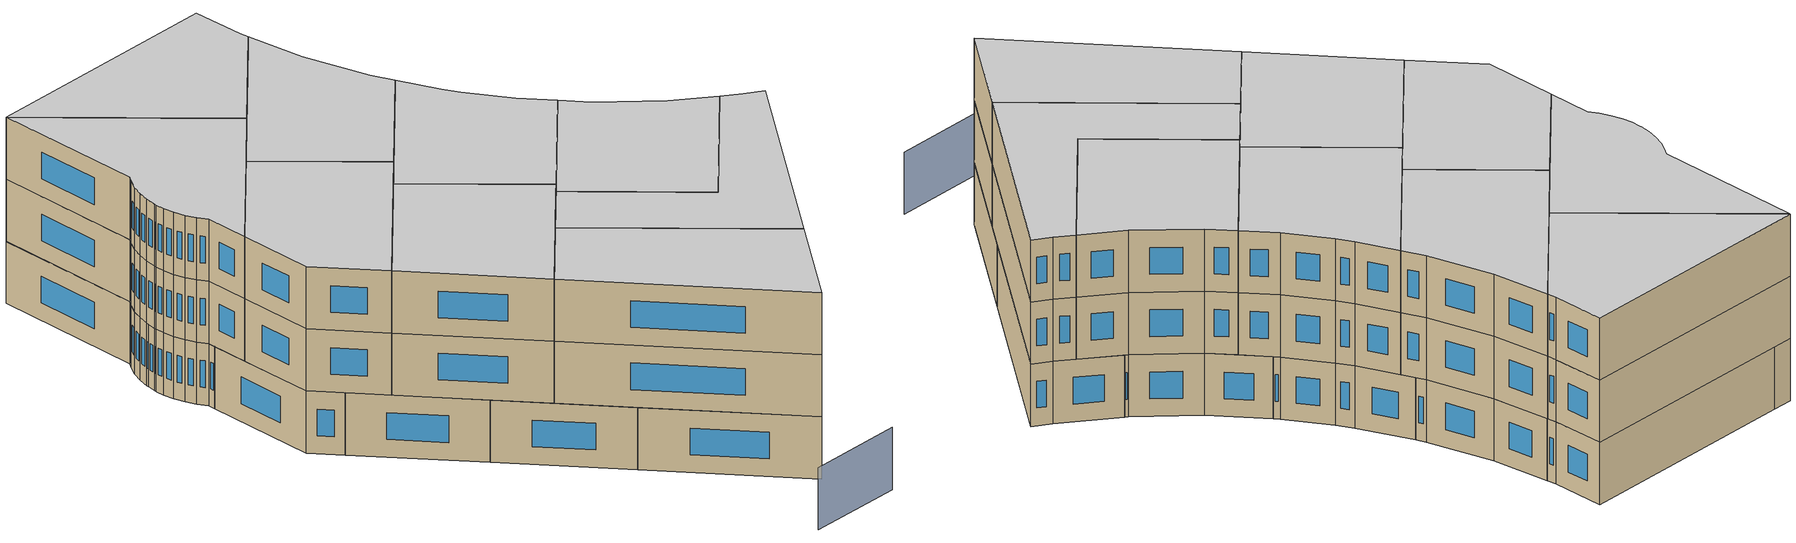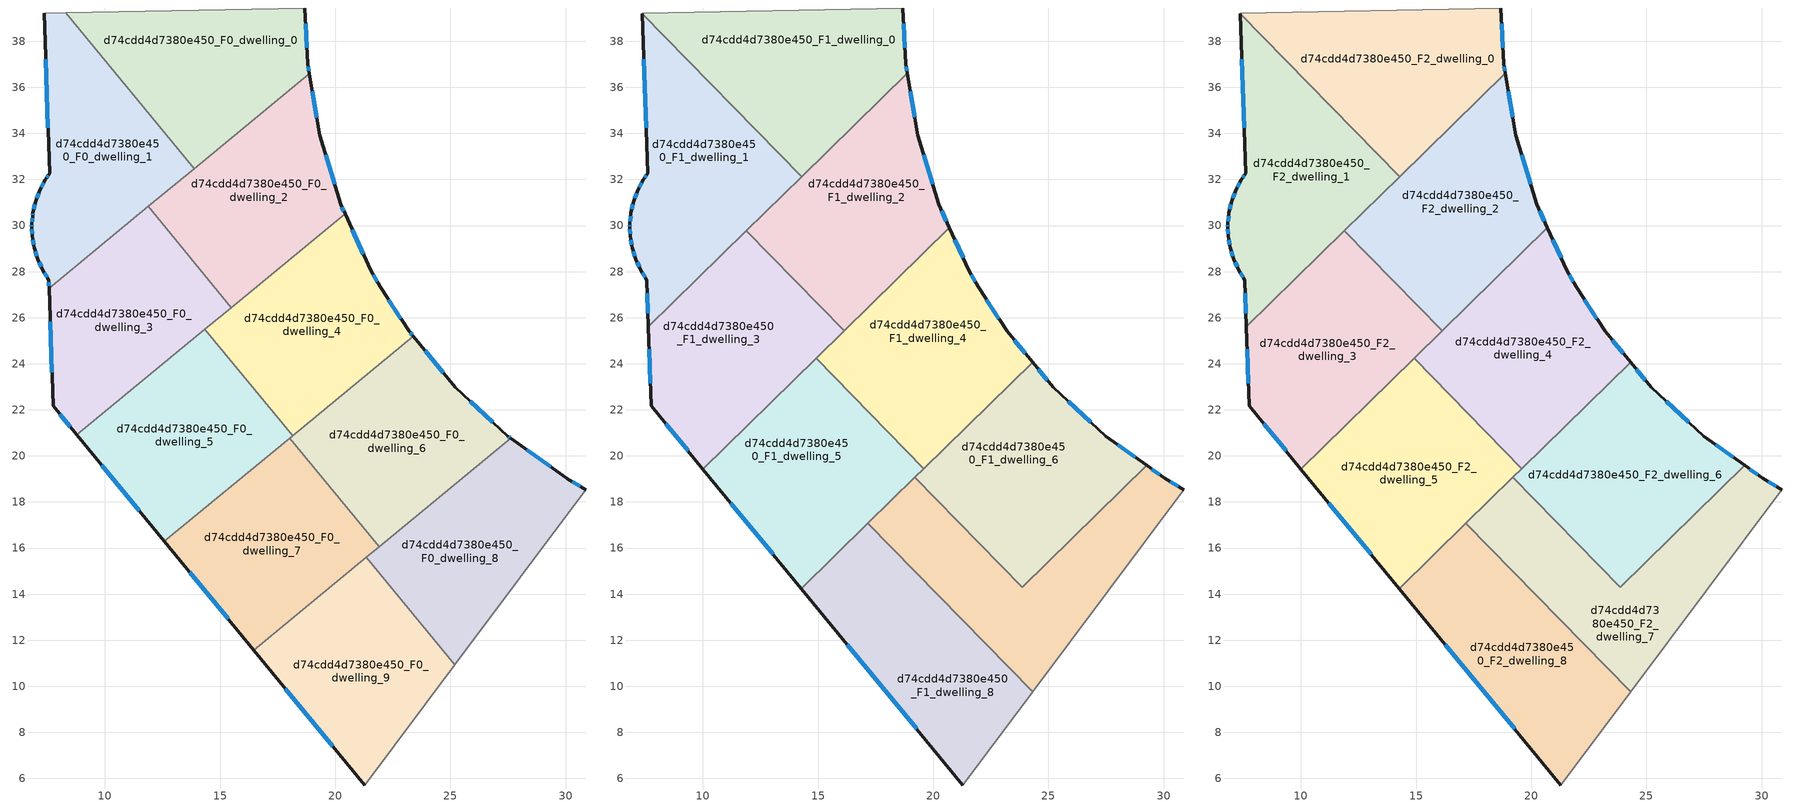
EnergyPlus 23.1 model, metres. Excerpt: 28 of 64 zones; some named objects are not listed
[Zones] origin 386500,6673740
d74cdd4d7380e450_F0_dwelling_0
 floor ground (EU_floor_Construction): 18.68,39.44 18.8,37.02 18.87,36.58 13.88,32.47 8.31,39.23 z0
 wall outside (EU_wall_Construction): 18.87,36.58 18.8,37.02 18.68,39.44 z0:3
 wall to d74cdd4d7380e450_F0_dwelling_1 (EU_wall_Construction): 8.31,39.23 13.88,32.47 z0:3
 wall adiabatic (EU_wall_Construction): 18.68,39.44 8.31,39.23 z0:3
 wall to d74cdd4d7380e450_F0_dwelling_2 (EU_wall_Construction): 13.88,32.47 18.87,36.58 z0:3
 window (EU_Window_Construction): 18.77,37.71 18.71,38.75 / 18.85,36.71 18.82,36.9 z0.86:2.14
d74cdd4d7380e450_F0_dwelling_1
 floor ground (EU_floor_Construction): 8.31,39.23 13.88,32.47 7.58,27.29 7.57,27.63 7.29,28.07 7.08,28.53 6.93,29.03 6.85,29.53 6.83,29.95 6.83,30.04 6.87,30.43 6.88,30.56 6.99,31.06 7.17,31.54 7.41,31.99 7.6,32.26 7.36,39.21 z0
 wall outside (EU_wall_Construction): 7.36,39.21 7.6,32.26 7.41,31.99 7.17,31.54 6.99,31.06 6.88,30.56 6.87,30.43 6.83,30.04 6.83,29.95 6.85,29.53 6.93,29.03 7.08,28.53 7.29,28.07 7.57,27.63 7.58,27.29 z0:3
 wall adiabatic (EU_wall_Construction): 8.31,39.23 7.36,39.21 z0:3
 wall to d74cdd4d7380e450_F0_dwelling_3 (EU_wall_Construction): 7.58,27.29 11.88,30.83 z0:3
 wall to d74cdd4d7380e450_F0_dwelling_2 (EU_wall_Construction): 11.88,30.83 13.88,32.47 z0:3
 window (EU_Window_Construction): 7.37,27.94 7.49,27.76 / 7.14,28.4 7.23,28.2 / 6.97,28.88 7.04,28.67 / 6.87,29.39 6.91,29.17 / 6.83,29.83 6.84,29.65 / 6.83,30.02 6.83,29.98 / 6.86,30.32 6.84,30.16 / 6.87,30.52 6.87,30.47 / 6.96,30.91 6.91,30.7 / 7.12,31.4 7.04,31.19 / 7.35,31.86 7.24,31.67 / 7.55,32.18 7.47,32.07 / 7.43,37.23 7.53,34.25 / 7.57,27.53 7.57,27.39 z0.86:2.14
d74cdd4d7380e450_F0_dwelling_2
 floor ground (EU_floor_Construction): 18.87,36.58 19.32,33.93 20.24,30.92 20.43,30.5 15.5,26.44 11.88,30.83 z0
 wall outside (EU_wall_Construction): 20.43,30.5 20.24,30.92 19.32,33.93 18.87,36.58 z0:3
 wall to d74cdd4d7380e450_F0_dwelling_3 (EU_wall_Construction): 11.88,30.83 15.5,26.44 z0:3
 wall to d74cdd4d7380e450_F0_dwelling_4 (EU_wall_Construction): 15.5,26.44 20.43,30.5 z0:3
 window (EU_Window_Construction): 19.19,34.69 19,35.82 / 19.97,31.78 19.58,33.07 / 20.37,30.62 20.29,30.8 z0.86:2.14
 ceiling adiabatic (EU_roof_Construction): 18.73,36.47 13.91,32.5 14.28,32.12 z3
d74cdd4d7380e450_F0_dwelling_3
 floor ground (EU_floor_Construction): 11.88,30.83 15.5,26.44 8.78,20.91 7.75,22.17 7.58,27.29 z0
 wall outside (EU_wall_Construction): 7.58,27.29 7.75,22.17 8.78,20.91 z0:3
 wall to d74cdd4d7380e450_F0_dwelling_5 (EU_wall_Construction): 8.78,20.91 14.35,25.49 z0:3
 wall to d74cdd4d7380e450_F0_dwelling_4 (EU_wall_Construction): 14.35,25.49 15.5,26.44 z0:3
 window (EU_Window_Construction): 7.63,25.83 7.7,23.63 / 8.04,21.81 8.49,21.27 z0.86:2.14
d74cdd4d7380e450_F0_dwelling_4
 floor ground (EU_floor_Construction): 20.43,30.5 21.54,28.07 21.95,27.34 23.2,25.41 23.39,25.19 18.15,20.87 14.34,25.49 z0
 wall outside (EU_wall_Construction): 23.39,25.19 23.2,25.41 21.95,27.34 21.54,28.07 20.43,30.5 z0:3
 wall to d74cdd4d7380e450_F0_dwelling_5 (EU_wall_Construction): 14.34,25.49 18.15,20.87 z0:3
 wall to d74cdd4d7380e450_F0_dwelling_6 (EU_wall_Construction): 18.15,20.87 23.39,25.19 z0:3
 window (EU_Window_Construction): 21.22,28.76 20.75,29.81 / 21.83,27.55 21.66,27.86 / 22.84,25.96 22.31,26.79 / 23.33,25.25 23.26,25.34 z0.86:2.14
d74cdd4d7380e450_F0_dwelling_5
 floor ground (EU_floor_Construction): 14.34,25.49 18.15,20.87 12.58,16.29 8.78,20.91 z0
 wall outside (EU_wall_Construction): 8.78,20.91 12.58,16.29 z0:3
 wall to d74cdd4d7380e450_F0_dwelling_7 (EU_wall_Construction): 12.58,16.29 18.03,20.78 z0:3
 wall to d74cdd4d7380e450_F0_dwelling_6 (EU_wall_Construction): 18.03,20.78 18.15,20.87 z0:3
 window (EU_Window_Construction): 9.87,19.59 11.5,17.61 z0.86:2.14
d74cdd4d7380e450_F0_dwelling_6
 floor ground (EU_floor_Construction): 25.2,22.99 27.5,20.85 27.62,20.76 21.91,16.06 18.03,20.78 23.39,25.19 z0
 wall outside (EU_wall_Construction): 27.62,20.76 27.5,20.85 25.2,22.99 23.39,25.19 z0:3
 wall to d74cdd4d7380e450_F0_dwelling_7 (EU_wall_Construction): 18.03,20.78 21.91,16.06 z0:3
 wall to d74cdd4d7380e450_F0_dwelling_8 (EU_wall_Construction): 21.91,16.06 27.62,20.76 z0:3
 window (EU_Window_Construction): 24.68,23.61 23.9,24.56 / 26.84,21.46 25.86,22.37 / 27.58,20.78 27.53,20.82 z0.86:2.14
 ceiling adiabatic (EU_roof_Construction): 25.2,22.99 23.39,25.19 18.15,20.87 18.18,20.9 19.59,19.45 24.31,24.07 z3
d74cdd4d7380e450_F0_dwelling_7
 floor ground (EU_floor_Construction): 18.03,20.78 21.91,16.06 16.46,11.58 12.58,16.29 z0
 wall outside (EU_wall_Construction): 12.58,16.29 16.46,11.58 z0:3
 wall to d74cdd4d7380e450_F0_dwelling_9 (EU_wall_Construction): 16.46,11.58 21.34,15.6 z0:3
 wall to d74cdd4d7380e450_F0_dwelling_8 (EU_wall_Construction): 21.34,15.6 21.91,16.06 z0:3
 window (EU_Window_Construction): 13.69,14.95 15.35,12.92 z0.86:2.14
d74cdd4d7380e450_F0_dwelling_8
 floor ground (EU_floor_Construction): 30.05,19.02 30.07,19.01 30.87,18.54 25.18,10.93 21.34,15.59 27.62,20.76 z0
 wall outside (EU_wall_Construction): 30.87,18.54 30.07,19.01 30.05,19.02 27.62,20.76 z0:3
 wall to d74cdd4d7380e450_F0_dwelling_9 (EU_wall_Construction): 21.34,15.59 25.18,10.93 z0:3
 wall adiabatic (EU_wall_Construction): 25.18,10.93 30.87,18.54 z0:3
 window (EU_Window_Construction): 29.36,19.52 28.31,20.26 / 30.64,18.67 30.3,18.88 z0.86:2.14
d74cdd4d7380e450_F0_dwelling_9
 floor ground (EU_floor_Construction): 21.34,15.59 25.18,10.93 21.28,5.72 16.46,11.58 z0
 wall outside (EU_wall_Construction): 16.46,11.58 21.28,5.72 z0:3
 wall adiabatic (EU_wall_Construction): 21.28,5.72 25.18,10.93 z0:3
 window (EU_Window_Construction): 17.84,9.9 19.9,7.39 z0.86:2.14
d74cdd4d7380e450_F1_dwelling_0
 floor to d74cdd4d7380e450_F0_dwelling_0 (EU_floor_Construction): 18.68,39.44 18.8,37.02 18.87,36.6 18.73,36.47 13.91,32.5 13.57,32.85 8.31,39.23 z3
 floor to d74cdd4d7380e450_F0_dwelling_1 (EU_floor_Construction): 8.31,39.23 13.57,32.85 7.37,39.19 7.36,39.21 z3
 floor adiabatic (EU_floor_Construction): 18.73,36.47 14.28,32.12 13.91,32.5 z3
 wall outside (EU_wall_Construction): 18.87,36.6 18.8,37.02 18.68,39.44 z3:6
 wall to d74cdd4d7380e450_F1_dwelling_1 (EU_wall_Construction): 7.37,39.19 14.28,32.12 z3:6
 wall adiabatic (EU_wall_Construction): 18.68,39.44 7.36,39.21 7.37,39.19 z3:6
 wall to d74cdd4d7380e450_F1_dwelling_2 (EU_wall_Construction): 14.28,32.12 18.87,36.6 z3:6
 window (EU_Window_Construction): 18.77,37.71 18.71,38.75 / 18.85,36.72 18.82,36.9 z3.86:5.14
d74cdd4d7380e450_F1_dwelling_1
 floor to d74cdd4d7380e450_F0_dwelling_1 (EU_floor_Construction): 13.57,32.85 13.88,32.47 7.58,27.29 7.57,27.63 7.29,28.07 7.08,28.53 6.93,29.03 6.85,29.53 6.83,29.95 6.83,30.04 6.88,30.56 6.99,31.06 7.17,31.54 7.41,31.99 7.6,32.26 7.37,39.19 z3
 floor to d74cdd4d7380e450_F0_dwelling_0 (EU_floor_Construction): 13.57,32.85 13.91,32.5 13.88,32.47 z3
 floor to d74cdd4d7380e450_F0_dwelling_3 (EU_floor_Construction): 11.88,30.83 12.37,30.24 7.63,25.62 7.58,27.29 z3
 floor to d74cdd4d7380e450_F0_dwelling_2 (EU_floor_Construction): 13.91,32.5 14.28,32.12 12.37,30.24 11.88,30.83 z3
 wall outside (EU_wall_Construction): 7.37,39.19 7.6,32.26 7.41,31.99 7.17,31.54 6.99,31.06 6.88,30.56 6.83,30.04 6.83,29.95 6.85,29.53 6.93,29.03 7.08,28.53 7.29,28.07 7.57,27.63 7.63,25.62 z3:6
 wall to d74cdd4d7380e450_F1_dwelling_3 (EU_wall_Construction): 7.63,25.62 11.89,29.78 z3:6
 wall to d74cdd4d7380e450_F1_dwelling_2 (EU_wall_Construction): 11.89,29.78 14.28,32.12 z3:6
 window (EU_Window_Construction): 7.37,27.94 7.49,27.76 / 7.14,28.4 7.23,28.2 / 6.97,28.88 7.04,28.67 / 6.87,29.39 6.91,29.17 / 6.83,29.83 6.84,29.65 / 6.83,30.02 6.83,29.98 / 6.86,30.41 6.84,30.19 / 6.96,30.91 6.91,30.7 / 7.12,31.4 7.04,31.19 / 7.35,31.86 7.24,31.67 / 7.55,32.18 7.47,32.07 / 7.43,37.21 7.53,34.24 / 7.59,27.06 7.61,26.19 z3.86:5.14
d74cdd4d7380e450_F1_dwelling_2
 floor to d74cdd4d7380e450_F0_dwelling_2 (EU_floor_Construction): 18.87,36.58 19.32,33.93 20.24,30.92 20.43,30.5 15.5,26.44 12.37,30.24 18.73,36.47 z3
 floor to d74cdd4d7380e450_F0_dwelling_4 (EU_floor_Construction): 20.43,30.5 20.71,29.9 16.14,25.43 15.31,26.28 z3
 floor to d74cdd4d7380e450_F0_dwelling_3 (EU_floor_Construction): 12.37,30.24 15.5,26.44 15.31,26.28 11.89,29.78 z3
 wall outside (EU_wall_Construction): 20.71,29.9 20.24,30.92 19.32,33.93 18.87,36.6 z3:6
 wall to d74cdd4d7380e450_F1_dwelling_3 (EU_wall_Construction): 11.89,29.78 16.14,25.43 z3:6
 wall to d74cdd4d7380e450_F1_dwelling_4 (EU_wall_Construction): 16.14,25.43 20.71,29.9 z3:6
 window (EU_Window_Construction): 19.19,34.69 19,35.84 / 19.97,31.78 19.58,33.07 / 20.57,30.19 20.37,30.63 z3.86:5.14
d74cdd4d7380e450_F1_dwelling_3
 floor to d74cdd4d7380e450_F0_dwelling_3 (EU_floor_Construction): 11.89,29.78 15.31,26.28 8.78,20.91 7.75,22.17 7.63,25.62 z3
 floor to d74cdd4d7380e450_F0_dwelling_4 (EU_floor_Construction): 15.31,26.28 16.14,25.43 15.17,24.49 14.35,25.49 z3
 floor to d74cdd4d7380e450_F0_dwelling_5 (EU_floor_Construction): 14.35,25.49 15.17,24.49 10,19.43 8.78,20.91 z3
 wall outside (EU_wall_Construction): 7.63,25.62 7.75,22.17 10,19.43 z3:6
 wall to d74cdd4d7380e450_F1_dwelling_5 (EU_wall_Construction): 10,19.43 14.91,24.24 z3:6
 wall to d74cdd4d7380e450_F1_dwelling_4 (EU_wall_Construction): 14.91,24.24 16.14,25.43 z3:6
 window (EU_Window_Construction): 7.67,24.63 7.72,23.15 / 8.39,21.39 9.36,20.21 z3.86:5.14
d74cdd4d7380e450_F1_dwelling_4
 floor to d74cdd4d7380e450_F0_dwelling_4 (EU_floor_Construction): 21.54,28.07 21.95,27.34 23.2,25.41 23.39,25.19 18.18,20.9 17.86,21.22 15.17,24.49 20.71,29.9 z3
 floor adiabatic (EU_floor_Construction): 23.39,25.19 24.31,24.07 19.59,19.45 18.18,20.9 z3
 floor to d74cdd4d7380e450_F0_dwelling_5 (EU_floor_Construction): 15.17,24.49 17.86,21.22 14.91,24.24 z3
 wall outside (EU_wall_Construction): 24.31,24.07 23.2,25.41 21.95,27.34 21.54,28.07 20.71,29.9 z3:6
 wall to d74cdd4d7380e450_F1_dwelling_5 (EU_wall_Construction): 14.91,24.24 19.59,19.45 z3:6
 wall to d74cdd4d7380e450_F1_dwelling_6 (EU_wall_Construction): 19.59,19.45 24.31,24.07 z3:6
 window (EU_Window_Construction): 21.3,28.59 20.94,29.38 / 21.83,27.55 21.66,27.86 / 22.84,25.96 22.31,26.79 / 23.99,24.45 23.52,25.02 z3.86:5.14
d74cdd4d7380e450_F1_dwelling_5
 floor to d74cdd4d7380e450_F0_dwelling_5 (EU_floor_Construction): 17.86,21.22 18.15,20.87 12.58,16.29 10,19.43 14.91,24.24 z3
 floor to d74cdd4d7380e450_F0_dwelling_7 (EU_floor_Construction): 18.03,20.78 19.33,19.2 14.27,14.24 12.58,16.29 z3
 floor to d74cdd4d7380e450_F0_dwelling_6 (EU_floor_Construction): 18.18,20.9 19.59,19.45 19.33,19.2 18.03,20.78 18.15,20.87 z3
 wall outside (EU_wall_Construction): 10,19.43 14.27,14.24 z3:6
 wall to d74cdd4d7380e450_F1_dwelling_8 (EU_wall_Construction): 14.27,14.24 17.17,17.08 z3:6
 wall to d74cdd4d7380e450_F1_dwelling_7 (EU_wall_Construction): 17.17,17.08 19.2,19.07 z3:6
 wall to d74cdd4d7380e450_F1_dwelling_6 (EU_wall_Construction): 19.2,19.07 19.59,19.45 z3:6
 window (EU_Window_Construction): 11.22,17.95 13.05,15.73 z3.86:5.14
d74cdd4d7380e450_F1_dwelling_6
 floor to d74cdd4d7380e450_F0_dwelling_6 (EU_floor_Construction): 25.2,22.99 27.5,20.85 27.62,20.76 22.04,16.16 20.7,17.53 19.33,19.2 24.31,24.07 z3
 floor to d74cdd4d7380e450_F0_dwelling_8 (EU_floor_Construction): 29.26,19.59 23.86,14.3 22.04,16.16 27.62,20.76 z3
 floor to d74cdd4d7380e450_F0_dwelling_7 (EU_floor_Construction): 19.33,19.2 20.7,17.53 19.2,19.07 z3
 wall outside (EU_wall_Construction): 29.26,19.59 27.5,20.85 25.2,22.99 24.31,24.07 z3:6
 wall to d74cdd4d7380e450_F1_dwelling_7 (EU_wall_Construction): 19.2,19.07 23.86,14.3 29.26,19.59 z3:6
 window (EU_Window_Construction): 24.95,23.29 24.56,23.76 / 26.84,21.46 25.86,22.37 / 28.76,19.95 28,20.49 z3.86:5.14
d74cdd4d7380e450_F1_dwelling_7
 floor to d74cdd4d7380e450_F0_dwelling_8 (EU_floor_Construction): 30.07,19.01 30.87,18.54 25.18,10.93 21.34,15.59 22.04,16.16 23.86,14.3 29.26,19.59 30.05,19.02 z3
 floor to d74cdd4d7380e450_F0_dwelling_9 (EU_floor_Construction): 21.34,15.59 25.18,10.93 24.31,9.77 19.83,14.35 z3
 floor to d74cdd4d7380e450_F0_dwelling_7 (EU_floor_Construction): 20.7,17.53 21.91,16.06 19.83,14.35 17.17,17.08 19.2,19.07 z3
 floor to d74cdd4d7380e450_F0_dwelling_6 (EU_floor_Construction): 20.7,17.53 22.04,16.16 21.91,16.06 z3
 wall outside (EU_wall_Construction): 30.87,18.54 30.05,19.02 29.26,19.59 z3:6
 wall adiabatic (EU_wall_Construction): 24.31,9.77 30.87,18.54 z3:6
 wall to d74cdd4d7380e450_F1_dwelling_8 (EU_wall_Construction): 17.17,17.08 24.31,9.77 z3:6
 window (EU_Window_Construction): 29.83,19.18 29.49,19.43 / 30.64,18.68 30.29,18.89 z3.86:5.14
d74cdd4d7380e450_F1_dwelling_8
 floor to d74cdd4d7380e450_F0_dwelling_7 (EU_floor_Construction): 17.17,17.08 19.83,14.35 16.46,11.58 14.27,14.24 z3
 floor to d74cdd4d7380e450_F0_dwelling_9 (EU_floor_Construction): 19.83,14.35 24.31,9.77 21.28,5.72 16.46,11.58 z3
 wall outside (EU_wall_Construction): 14.27,14.24 21.28,5.72 z3:6
 wall adiabatic (EU_wall_Construction): 21.28,5.72 24.31,9.77 z3:6
 window (EU_Window_Construction): 16.27,11.81 19.27,8.15 z3.86:5.14
d74cdd4d7380e450_F2_dwelling_0
 floor to d74cdd4d7380e450_F1_dwelling_0 (EU_floor_Construction): 18.68,39.44 18.8,37.02 18.87,36.6 14.28,32.12 7.37,39.19 7.36,39.21 z6
 wall outside (EU_wall_Construction): 18.87,36.6 18.8,37.02 18.68,39.44 z6:9
 wall to d74cdd4d7380e450_F2_dwelling_1 (EU_wall_Construction): 7.37,39.19 14.28,32.12 z6:9
 wall adiabatic (EU_wall_Construction): 18.68,39.44 7.36,39.21 7.37,39.19 z6:9
 wall to d74cdd4d7380e450_F2_dwelling_2 (EU_wall_Construction): 14.28,32.12 18.87,36.6 z6:9
 window (EU_Window_Construction): 18.77,37.71 18.71,38.75 / 18.85,36.72 18.82,36.9 z6.86:8.14
 ceiling to d74cdd4d7380e450_F3_dwelling_0 (EU_floor_Construction): 18.87,36.6 18.8,37.02 18.68,39.44 7.36,39.21 7.37,39.19 14.28,32.12 z9
d74cdd4d7380e450_F2_dwelling_1
 floor to d74cdd4d7380e450_F1_dwelling_1 (EU_floor_Construction): 7.37,39.19 14.28,32.12 7.63,25.62 7.57,27.63 7.29,28.07 7.08,28.53 6.93,29.03 6.85,29.53 6.83,29.95 6.83,30.04 6.88,30.56 6.99,31.06 7.17,31.54 7.41,31.99 7.6,32.26 z6
 wall outside (EU_wall_Construction): 7.37,39.19 7.6,32.26 7.41,31.99 7.17,31.54 6.99,31.06 6.88,30.56 6.83,30.04 6.83,29.95 6.85,29.53 6.93,29.03 7.08,28.53 7.29,28.07 7.57,27.63 7.63,25.62 z6:9
 wall to d74cdd4d7380e450_F2_dwelling_3 (EU_wall_Construction): 7.63,25.62 11.89,29.78 z6:9
 wall to d74cdd4d7380e450_F2_dwelling_2 (EU_wall_Construction): 11.89,29.78 14.28,32.12 z6:9
 window (EU_Window_Construction): 7.37,27.94 7.49,27.76 / 7.14,28.4 7.23,28.2 / 6.97,28.88 7.04,28.67 / 6.87,29.39 6.91,29.17 / 6.83,29.83 6.84,29.65 / 6.83,30.02 6.83,29.98 / 6.86,30.41 6.84,30.19 / 6.96,30.91 6.91,30.7 / 7.12,31.4 7.04,31.19 / 7.35,31.86 7.24,31.67 / 7.55,32.18 7.47,32.07 / 7.43,37.21 7.53,34.24 / 7.59,27.06 7.61,26.19 z6.86:8.14
 ceiling to d74cdd4d7380e450_F3_dwelling_1 (EU_floor_Construction): 14.28,32.12 7.37,39.19 7.6,32.26 7.41,31.99 7.17,31.54 6.99,31.06 6.88,30.56 6.83,30.04 6.83,29.95 6.85,29.53 6.93,29.03 7.08,28.53 7.29,28.07 7.57,27.63 7.63,25.62 z9
d74cdd4d7380e450_F2_dwelling_2
 floor to d74cdd4d7380e450_F1_dwelling_2 (EU_floor_Construction): 18.87,36.6 19.32,33.93 20.24,30.92 20.71,29.9 16.14,25.43 11.89,29.78 z6
 wall outside (EU_wall_Construction): 20.71,29.9 20.24,30.92 19.32,33.93 18.87,36.6 z6:9
 wall to d74cdd4d7380e450_F2_dwelling_3 (EU_wall_Construction): 11.89,29.78 16.14,25.43 z6:9
 wall to d74cdd4d7380e450_F2_dwelling_4 (EU_wall_Construction): 16.14,25.43 20.71,29.9 z6:9
 window (EU_Window_Construction): 19.19,34.69 19,35.84 / 19.97,31.78 19.58,33.07 / 20.57,30.19 20.37,30.63 z6.86:8.14
 ceiling to d74cdd4d7380e450_F3_dwelling_2 (EU_floor_Construction): 20.71,29.9 20.24,30.92 19.32,33.93 18.87,36.6 11.89,29.78 16.14,25.43 z9
d74cdd4d7380e450_F2_dwelling_3
 floor to d74cdd4d7380e450_F1_dwelling_3 (EU_floor_Construction): 11.89,29.78 16.14,25.43 10,19.43 7.75,22.17 7.63,25.62 z6
 wall outside (EU_wall_Construction): 7.63,25.62 7.75,22.17 10,19.43 z6:9
 wall to d74cdd4d7380e450_F2_dwelling_5 (EU_wall_Construction): 10,19.43 14.91,24.24 z6:9
 wall to d74cdd4d7380e450_F2_dwelling_4 (EU_wall_Construction): 14.91,24.24 16.14,25.43 z6:9
 window (EU_Window_Construction): 7.67,24.63 7.72,23.15 / 8.39,21.39 9.36,20.21 z6.86:8.14
 ceiling to d74cdd4d7380e450_F3_dwelling_3 (EU_floor_Construction): 16.14,25.43 11.89,29.78 7.63,25.62 7.75,22.17 10,19.43 z9
d74cdd4d7380e450_F2_dwelling_4
 floor to d74cdd4d7380e450_F1_dwelling_4 (EU_floor_Construction): 21.54,28.07 21.95,27.34 23.2,25.41 24.31,24.07 19.59,19.45 14.91,24.24 20.71,29.9 z6
 wall outside (EU_wall_Construction): 24.31,24.07 23.2,25.41 21.95,27.34 21.54,28.07 20.71,29.9 z6:9
 wall to d74cdd4d7380e450_F2_dwelling_5 (EU_wall_Construction): 14.91,24.24 19.59,19.45 z6:9
 wall to d74cdd4d7380e450_F2_dwelling_6 (EU_wall_Construction): 19.59,19.45 24.31,24.07 z6:9
 window (EU_Window_Construction): 21.3,28.59 20.94,29.38 / 21.83,27.55 21.66,27.86 / 22.84,25.96 22.31,26.79 / 23.99,24.45 23.52,25.02 z6.86:8.14
 ceiling to d74cdd4d7380e450_F3_dwelling_4 (EU_floor_Construction): 24.31,24.07 23.2,25.41 21.95,27.34 21.54,28.07 20.71,29.9 14.91,24.24 19.59,19.45 z9
d74cdd4d7380e450_F2_dwelling_5
 floor to d74cdd4d7380e450_F1_dwelling_5 (EU_floor_Construction): 14.91,24.24 19.59,19.45 14.27,14.24 10,19.43 z6
 wall outside (EU_wall_Construction): 10,19.43 14.27,14.24 z6:9
 wall to d74cdd4d7380e450_F2_dwelling_8 (EU_wall_Construction): 14.27,14.24 17.17,17.08 z6:9
 wall to d74cdd4d7380e450_F2_dwelling_7 (EU_wall_Construction): 17.17,17.08 19.2,19.07 z6:9
 wall to d74cdd4d7380e450_F2_dwelling_6 (EU_wall_Construction): 19.2,19.07 19.59,19.45 z6:9
 window (EU_Window_Construction): 11.22,17.95 13.05,15.73 z6.86:8.14
 ceiling to d74cdd4d7380e450_F3_dwelling_5 (EU_floor_Construction): 19.59,19.45 14.91,24.24 10,19.43 14.27,14.24 z9
d74cdd4d7380e450_F2_dwelling_6
 floor to d74cdd4d7380e450_F1_dwelling_6 (EU_floor_Construction): 27.5,20.85 29.26,19.59 23.86,14.3 19.2,19.07 24.31,24.07 25.2,22.99 z6
 wall outside (EU_wall_Construction): 29.26,19.59 27.5,20.85 25.2,22.99 24.31,24.07 z6:9
 wall to d74cdd4d7380e450_F2_dwelling_7 (EU_wall_Construction): 19.2,19.07 23.86,14.3 29.26,19.59 z6:9
 window (EU_Window_Construction): 24.95,23.29 24.56,23.76 / 26.84,21.46 25.86,22.37 / 28.76,19.95 28,20.49 z6.86:8.14
 ceiling to d74cdd4d7380e450_F3_dwelling_6 (EU_floor_Construction): 29.26,19.59 27.5,20.85 25.2,22.99 24.31,24.07 19.2,19.07 23.86,14.3 z9
d74cdd4d7380e450_F2_dwelling_7
 floor to d74cdd4d7380e450_F1_dwelling_7 (EU_floor_Construction): 30.05,19.02 30.87,18.54 24.31,9.77 17.17,17.08 19.2,19.07 23.86,14.3 29.26,19.59 z6
 wall outside (EU_wall_Construction): 30.87,18.54 30.05,19.02 29.26,19.59 z6:9
 wall adiabatic (EU_wall_Construction): 24.31,9.77 30.87,18.54 z6:9
 wall to d74cdd4d7380e450_F2_dwelling_8 (EU_wall_Construction): 17.17,17.08 24.31,9.77 z6:9
 window (EU_Window_Construction): 29.83,19.18 29.49,19.43 / 30.64,18.68 30.29,18.89 z6.86:8.14
 ceiling to d74cdd4d7380e450_F3_dwelling_7 (EU_floor_Construction): 24.31,9.77 30.87,18.54 30.05,19.02 29.26,19.59 23.86,14.3 19.2,19.07 17.17,17.08 z9
d74cdd4d7380e450_F2_dwelling_8
 floor to d74cdd4d7380e450_F1_dwelling_8 (EU_floor_Construction): 17.17,17.08 24.31,9.77 21.28,5.72 14.27,14.24 z6
 wall outside (EU_wall_Construction): 14.27,14.24 21.28,5.72 z6:9
 wall adiabatic (EU_wall_Construction): 21.28,5.72 24.31,9.77 z6:9
 window (EU_Window_Construction): 16.27,11.81 19.27,8.15 z6.86:8.14
 ceiling to d74cdd4d7380e450_F3_dwelling_8 (EU_floor_Construction): 21.28,5.72 24.31,9.77 17.17,17.08 14.27,14.24 z9
shading: 18.34,2.99 22.74,3.08 z0:3
[Building]
EU S2 Campaign: North Axis=0; Terrain=City; Solar Distribution=FullExterior
[Site:Location]
Helsinki-Vantaa.AP: Latitude=60.317; Longitude=24.963; Time Zone=2; Elevation=54.6
[SizingPeriod:WeatherFileDays]
AnnualSizingPeriod: Begin Month=1; Begin Day of Month=1; End Month=12; End Day of Month=31; Day of Week for Start Day=Monday; Use Weather File Daylight Saving Period=No; Use Weather File Rain and Snow Indicators=No
[MATERIAL]
EU_InternalMass_Material: Roughness=MediumRough; Thickness=0.1; Conductivity=1; Density=1800; Specific Heat=900; Thermal Absorptance=0.9; Solar Absorptance=0.7; Visible Absorptance=0.7
[MATERIAL:NOMASS] Roughness=MediumRough; Thermal Absorptance=0.9; Solar Absorptance=0.7; Visible Absorptance=0.7
Name | Thermal Resistance
EU_wall_NoMass | 1.10183
EU_roof_NoMass; EU_floor_NoMass | 1.70606
[WINDOWMATERIAL:SIMPLEGLAZINGSYSTEM]
EU_Window_SimpleGlazing: UFactor=3.11035; Solar Heat Gain Coefficient=0.8; Visible Transmittance=0.8
[CONSTRUCTION]
EU_wall_Construction: EU_wall_NoMass
EU_roof_Construction: EU_roof_NoMass
EU_floor_Construction: EU_floor_NoMass
EU_Window_Construction: EU_Window_SimpleGlazing
EU_InternalMass_Construction: EU_InternalMass_Material
[ZONE] Type=1; Multiplier=1; Ceiling Height=autocalculate; Floor Area=autocalculate; Part of Total Floor Area=Yes
Name | Volume
d74cdd4d7380e450_F0_dwelling_0 | 129.311
d74cdd4d7380e450_F1_dwelling_0; d74cdd4d7380e450_F2_dwelling_0 | 143.682
d74cdd4d7380e450_F0_dwelling_1 | 129.313
d74cdd4d7380e450_F1_dwelling_1; d74cdd4d7380e450_F2_dwelling_1 | 143.662
d74cdd4d7380e450_F0_dwelling_2; d74cdd4d7380e450_F0_dwelling_9 | 129.312
d74cdd4d7380e450_F1_dwelling_2; d74cdd4d7380e450_F2_dwelling_2 | 143.656
d74cdd4d7380e450_F0_dwelling_3 | 129.327
d74cdd4d7380e450_F1_dwelling_3; d74cdd4d7380e450_F2_dwelling_3; d74cdd4d7380e450_F1_dwelling_8; d74cdd4d7380e450_F2_dwelling_8 | 143.673
d74cdd4d7380e450_F0_dwelling_4 | 129.3
d74cdd4d7380e450_F1_dwelling_4; d74cdd4d7380e450_F2_dwelling_4 | 143.676
d74cdd4d7380e450_F0_dwelling_5 | 129.314
d74cdd4d7380e450_F1_dwelling_5; d74cdd4d7380e450_F2_dwelling_5 | 143.703
d74cdd4d7380e450_F0_dwelling_6 | 129.303
d74cdd4d7380e450_F1_dwelling_6; d74cdd4d7380e450_F2_dwelling_6 | 143.678
d74cdd4d7380e450_F0_dwelling_7 | 129.316
d74cdd4d7380e450_F1_dwelling_7; d74cdd4d7380e450_F2_dwelling_7 | 143.679
d74cdd4d7380e450_F0_dwelling_8 | 129.307
[INTERNALMASS] Construction=EU_InternalMass_Construction
Name | Zone or ZoneList | Surface Area
d74cdd4d7380e450_F0_dwelling_0_EU_InternalMass | d74cdd4d7380e450_F0_dwelling_0 | 43.1032
d74cdd4d7380e450_F0_dwelling_1_EU_InternalMass | d74cdd4d7380e450_F0_dwelling_1 | 43.1047
d74cdd4d7380e450_F0_dwelling_2_EU_InternalMass | d74cdd4d7380e450_F0_dwelling_2 | 43.104
d74cdd4d7380e450_F0_dwelling_3_EU_InternalMass | d74cdd4d7380e450_F0_dwelling_3 | 43.1097
d74cdd4d7380e450_F0_dwelling_4_EU_InternalMass | d74cdd4d7380e450_F0_dwelling_4 | 43.0998
d74cdd4d7380e450_F0_dwelling_5_EU_InternalMass | d74cdd4d7380e450_F0_dwelling_5 | 43.1061
d74cdd4d7380e450_F0_dwelling_6_EU_InternalMass | d74cdd4d7380e450_F0_dwelling_6 | 43.1008
d74cdd4d7380e450_F0_dwelling_7_EU_InternalMass | d74cdd4d7380e450_F0_dwelling_7 | 43.1056
d74cdd4d7380e450_F0_dwelling_8_EU_InternalMass | d74cdd4d7380e450_F0_dwelling_8 | 43.1022
d74cdd4d7380e450_F0_dwelling_9_EU_InternalMass | d74cdd4d7380e450_F0_dwelling_9 | 43.1044
d74cdd4d7380e450_F1_dwelling_0_EU_InternalMass | d74cdd4d7380e450_F1_dwelling_0 | 47.8923
d74cdd4d7380e450_F1_dwelling_1_EU_InternalMass | d74cdd4d7380e450_F1_dwelling_1 | 47.8876
d74cdd4d7380e450_F1_dwelling_2_EU_InternalMass | d74cdd4d7380e450_F1_dwelling_2 | 47.8853
d74cdd4d7380e450_F1_dwelling_3_EU_InternalMass | d74cdd4d7380e450_F1_dwelling_3 | 47.8909
d74cdd4d7380e450_F1_dwelling_4_EU_InternalMass | d74cdd4d7380e450_F1_dwelling_4 | 47.892
d74cdd4d7380e450_F1_dwelling_5_EU_InternalMass | d74cdd4d7380e450_F1_dwelling_5 | 47.9015
d74cdd4d7380e450_F1_dwelling_6_EU_InternalMass | d74cdd4d7380e450_F1_dwelling_6 | 47.8925
d74cdd4d7380e450_F1_dwelling_7_EU_InternalMass | d74cdd4d7380e450_F1_dwelling_7 | 47.8926
d74cdd4d7380e450_F1_dwelling_8_EU_InternalMass | d74cdd4d7380e450_F1_dwelling_8 | 47.8898
d74cdd4d7380e450_F2_dwelling_0_EU_InternalMass | d74cdd4d7380e450_F2_dwelling_0 | 47.8923
d74cdd4d7380e450_F2_dwelling_1_EU_InternalMass | d74cdd4d7380e450_F2_dwelling_1 | 47.8876
d74cdd4d7380e450_F2_dwelling_2_EU_InternalMass | d74cdd4d7380e450_F2_dwelling_2 | 47.8853
d74cdd4d7380e450_F2_dwelling_3_EU_InternalMass | d74cdd4d7380e450_F2_dwelling_3 | 47.8909
d74cdd4d7380e450_F2_dwelling_4_EU_InternalMass | d74cdd4d7380e450_F2_dwelling_4 | 47.892
d74cdd4d7380e450_F2_dwelling_5_EU_InternalMass | d74cdd4d7380e450_F2_dwelling_5 | 47.9015
d74cdd4d7380e450_F2_dwelling_6_EU_InternalMass | d74cdd4d7380e450_F2_dwelling_6 | 47.8925
d74cdd4d7380e450_F2_dwelling_7_EU_InternalMass | d74cdd4d7380e450_F2_dwelling_7 | 47.8926
d74cdd4d7380e450_F2_dwelling_8_EU_InternalMass | d74cdd4d7380e450_F2_dwelling_8 | 47.8898
[OTHEREQUIPMENT] Fuel Type=Electricity; Design Level Calculation Method=Watts/Area; Power per Zone Floor Area=1; Fraction Latent=0; Fraction Radiant=0; Fraction Lost=0; Carbon Dioxide Generation Rate=0; EndUse Subcategory=EU_Step8_InternalGains
Name | Zone or ZoneList or Space or SpaceList | Schedule
EU_Step8_InternalGain_d74cdd4d7380e450_F0_dwelling_0_f000 | d74cdd4d7380e450_F0_dwelling_0 | EU_Step8_GainSchedule_d74cdd4d7380e450_F0_dwelling_0_f000
EU_Step8_InternalGain_d74cdd4d7380e450_F0_dwelling_1_f000 | d74cdd4d7380e450_F0_dwelling_1 | EU_Step8_GainSchedule_d74cdd4d7380e450_F0_dwelling_1_f000
EU_Step8_InternalGain_d74cdd4d7380e450_F0_dwelling_2_f000 | d74cdd4d7380e450_F0_dwelling_2 | EU_Step8_GainSchedule_d74cdd4d7380e450_F0_dwelling_2_f000
EU_Step8_InternalGain_d74cdd4d7380e450_F0_dwelling_3_f000 | d74cdd4d7380e450_F0_dwelling_3 | EU_Step8_GainSchedule_d74cdd4d7380e450_F0_dwelling_3_f000
EU_Step8_InternalGain_d74cdd4d7380e450_F0_dwelling_4_f000 | d74cdd4d7380e450_F0_dwelling_4 | EU_Step8_GainSchedule_d74cdd4d7380e450_F0_dwelling_4_f000
EU_Step8_InternalGain_d74cdd4d7380e450_F0_dwelling_5_f000 | d74cdd4d7380e450_F0_dwelling_5 | EU_Step8_GainSchedule_d74cdd4d7380e450_F0_dwelling_5_f000
EU_Step8_InternalGain_d74cdd4d7380e450_F0_dwelling_6_f000 | d74cdd4d7380e450_F0_dwelling_6 | EU_Step8_GainSchedule_d74cdd4d7380e450_F0_dwelling_6_f000
EU_Step8_InternalGain_d74cdd4d7380e450_F0_dwelling_7_f000 | d74cdd4d7380e450_F0_dwelling_7 | EU_Step8_GainSchedule_d74cdd4d7380e450_F0_dwelling_7_f000
EU_Step8_InternalGain_d74cdd4d7380e450_F0_dwelling_8_f000 | d74cdd4d7380e450_F0_dwelling_8 | EU_Step8_GainSchedule_d74cdd4d7380e450_F0_dwelling_8_f000
EU_Step8_InternalGain_d74cdd4d7380e450_F0_dwelling_9_f000 | d74cdd4d7380e450_F0_dwelling_9 | EU_Step8_GainSchedule_d74cdd4d7380e450_F0_dwelling_9_f000
EU_Step8_InternalGain_d74cdd4d7380e450_F1_dwelling_0_f000 | d74cdd4d7380e450_F1_dwelling_0 | EU_Step8_GainSchedule_d74cdd4d7380e450_F1_dwelling_0_f000
EU_Step8_InternalGain_d74cdd4d7380e450_F1_dwelling_1_f000 | d74cdd4d7380e450_F1_dwelling_1 | EU_Step8_GainSchedule_d74cdd4d7380e450_F1_dwelling_1_f000
EU_Step8_InternalGain_d74cdd4d7380e450_F1_dwelling_2_f000 | d74cdd4d7380e450_F1_dwelling_2 | EU_Step8_GainSchedule_d74cdd4d7380e450_F1_dwelling_2_f000
EU_Step8_InternalGain_d74cdd4d7380e450_F1_dwelling_3_f000 | d74cdd4d7380e450_F1_dwelling_3 | EU_Step8_GainSchedule_d74cdd4d7380e450_F1_dwelling_3_f000
EU_Step8_InternalGain_d74cdd4d7380e450_F1_dwelling_4_f000 | d74cdd4d7380e450_F1_dwelling_4 | EU_Step8_GainSchedule_d74cdd4d7380e450_F1_dwelling_4_f000
EU_Step8_InternalGain_d74cdd4d7380e450_F1_dwelling_5_f000 | d74cdd4d7380e450_F1_dwelling_5 | EU_Step8_GainSchedule_d74cdd4d7380e450_F1_dwelling_5_f000
EU_Step8_InternalGain_d74cdd4d7380e450_F1_dwelling_6_f000 | d74cdd4d7380e450_F1_dwelling_6 | EU_Step8_GainSchedule_d74cdd4d7380e450_F1_dwelling_6_f000
EU_Step8_InternalGain_d74cdd4d7380e450_F1_dwelling_7_f000 | d74cdd4d7380e450_F1_dwelling_7 | EU_Step8_GainSchedule_d74cdd4d7380e450_F1_dwelling_7_f000
EU_Step8_InternalGain_d74cdd4d7380e450_F1_dwelling_8_f000 | d74cdd4d7380e450_F1_dwelling_8 | EU_Step8_GainSchedule_d74cdd4d7380e450_F1_dwelling_8_f000
EU_Step8_InternalGain_d74cdd4d7380e450_F2_dwelling_0_f000 | d74cdd4d7380e450_F2_dwelling_0 | EU_Step8_GainSchedule_d74cdd4d7380e450_F2_dwelling_0_f000
EU_Step8_InternalGain_d74cdd4d7380e450_F2_dwelling_1_f000 | d74cdd4d7380e450_F2_dwelling_1 | EU_Step8_GainSchedule_d74cdd4d7380e450_F2_dwelling_1_f000
EU_Step8_InternalGain_d74cdd4d7380e450_F2_dwelling_2_f000 | d74cdd4d7380e450_F2_dwelling_2 | EU_Step8_GainSchedule_d74cdd4d7380e450_F2_dwelling_2_f000
EU_Step8_InternalGain_d74cdd4d7380e450_F2_dwelling_3_f000 | d74cdd4d7380e450_F2_dwelling_3 | EU_Step8_GainSchedule_d74cdd4d7380e450_F2_dwelling_3_f000
EU_Step8_InternalGain_d74cdd4d7380e450_F2_dwelling_4_f000 | d74cdd4d7380e450_F2_dwelling_4 | EU_Step8_GainSchedule_d74cdd4d7380e450_F2_dwelling_4_f000
EU_Step8_InternalGain_d74cdd4d7380e450_F2_dwelling_5_f000 | d74cdd4d7380e450_F2_dwelling_5 | EU_Step8_GainSchedule_d74cdd4d7380e450_F2_dwelling_5_f000
EU_Step8_InternalGain_d74cdd4d7380e450_F2_dwelling_6_f000 | d74cdd4d7380e450_F2_dwelling_6 | EU_Step8_GainSchedule_d74cdd4d7380e450_F2_dwelling_6_f000
EU_Step8_InternalGain_d74cdd4d7380e450_F2_dwelling_7_f000 | d74cdd4d7380e450_F2_dwelling_7 | EU_Step8_GainSchedule_d74cdd4d7380e450_F2_dwelling_7_f000
EU_Step8_InternalGain_d74cdd4d7380e450_F2_dwelling_8_f000 | d74cdd4d7380e450_F2_dwelling_8 | EU_Step8_GainSchedule_d74cdd4d7380e450_F2_dwelling_8_f000
[ZONEVENTILATION:DESIGNFLOWRATE] Schedule=EU_AlwaysOn; Design Flow Rate Calculation Method=AirChanges/Hour; Air Changes per Hour=0.756316; Ventilation Type=Natural; Fan Pressure Rise=0; Fan Total Efficiency=1; Constant Term Coefficient=1; Temperature Term Coefficient=0; Velocity Term Coefficient=0; Velocity Squared Term Coefficient=0; Minimum Indoor Temperature=-100; Maximum Indoor Temperature=100; Delta Temperature=-100; Minimum Outdoor Temperature=-100; Maximum Outdoor Temperature=100; Maximum Wind Speed=40
Name | Zone or ZoneList or Space or SpaceList
EU_ConstantAir_d74cdd4d7380e450_F0_dwelling_0 | d74cdd4d7380e450_F0_dwelling_0
EU_ConstantAir_d74cdd4d7380e450_F0_dwelling_1 | d74cdd4d7380e450_F0_dwelling_1
EU_ConstantAir_d74cdd4d7380e450_F0_dwelling_2 | d74cdd4d7380e450_F0_dwelling_2
EU_ConstantAir_d74cdd4d7380e450_F0_dwelling_3 | d74cdd4d7380e450_F0_dwelling_3
EU_ConstantAir_d74cdd4d7380e450_F0_dwelling_4 | d74cdd4d7380e450_F0_dwelling_4
EU_ConstantAir_d74cdd4d7380e450_F0_dwelling_5 | d74cdd4d7380e450_F0_dwelling_5
EU_ConstantAir_d74cdd4d7380e450_F0_dwelling_6 | d74cdd4d7380e450_F0_dwelling_6
EU_ConstantAir_d74cdd4d7380e450_F0_dwelling_7 | d74cdd4d7380e450_F0_dwelling_7
EU_ConstantAir_d74cdd4d7380e450_F0_dwelling_8 | d74cdd4d7380e450_F0_dwelling_8
EU_ConstantAir_d74cdd4d7380e450_F0_dwelling_9 | d74cdd4d7380e450_F0_dwelling_9
EU_ConstantAir_d74cdd4d7380e450_F1_dwelling_0 | d74cdd4d7380e450_F1_dwelling_0
EU_ConstantAir_d74cdd4d7380e450_F1_dwelling_1 | d74cdd4d7380e450_F1_dwelling_1
EU_ConstantAir_d74cdd4d7380e450_F1_dwelling_2 | d74cdd4d7380e450_F1_dwelling_2
EU_ConstantAir_d74cdd4d7380e450_F1_dwelling_3 | d74cdd4d7380e450_F1_dwelling_3
EU_ConstantAir_d74cdd4d7380e450_F1_dwelling_4 | d74cdd4d7380e450_F1_dwelling_4
EU_ConstantAir_d74cdd4d7380e450_F1_dwelling_5 | d74cdd4d7380e450_F1_dwelling_5
EU_ConstantAir_d74cdd4d7380e450_F1_dwelling_6 | d74cdd4d7380e450_F1_dwelling_6
EU_ConstantAir_d74cdd4d7380e450_F1_dwelling_7 | d74cdd4d7380e450_F1_dwelling_7
EU_ConstantAir_d74cdd4d7380e450_F1_dwelling_8 | d74cdd4d7380e450_F1_dwelling_8
EU_ConstantAir_d74cdd4d7380e450_F2_dwelling_0 | d74cdd4d7380e450_F2_dwelling_0
EU_ConstantAir_d74cdd4d7380e450_F2_dwelling_1 | d74cdd4d7380e450_F2_dwelling_1
EU_ConstantAir_d74cdd4d7380e450_F2_dwelling_2 | d74cdd4d7380e450_F2_dwelling_2
EU_ConstantAir_d74cdd4d7380e450_F2_dwelling_3 | d74cdd4d7380e450_F2_dwelling_3
EU_ConstantAir_d74cdd4d7380e450_F2_dwelling_4 | d74cdd4d7380e450_F2_dwelling_4
EU_ConstantAir_d74cdd4d7380e450_F2_dwelling_5 | d74cdd4d7380e450_F2_dwelling_5
EU_ConstantAir_d74cdd4d7380e450_F2_dwelling_6 | d74cdd4d7380e450_F2_dwelling_6
EU_ConstantAir_d74cdd4d7380e450_F2_dwelling_7 | d74cdd4d7380e450_F2_dwelling_7
EU_ConstantAir_d74cdd4d7380e450_F2_dwelling_8 | d74cdd4d7380e450_F2_dwelling_8
[HVACTEMPLATE:THERMOSTAT] Constant Heating Setpoint=20; Constant Cooling Setpoint=50
EU_HeatOnly_d74cdd4d7380e450_F0_dwelling_0; EU_HeatOnly_d74cdd4d7380e450_F0_dwelling_1; EU_HeatOnly_d74cdd4d7380e450_F0_dwelling_2; EU_HeatOnly_d74cdd4d7380e450_F0_dwelling_3; EU_HeatOnly_d74cdd4d7380e450_F0_dwelling_4; EU_HeatOnly_d74cdd4d7380e450_F0_dwelling_5; EU_HeatOnly_d74cdd4d7380e450_F0_dwelling_6; EU_HeatOnly_d74cdd4d7380e450_F0_dwelling_7; EU_HeatOnly_d74cdd4d7380e450_F0_dwelling_8; EU_HeatOnly_d74cdd4d7380e450_F0_dwelling_9; EU_HeatOnly_d74cdd4d7380e450_F1_dwelling_0; EU_HeatOnly_d74cdd4d7380e450_F1_dwelling_1; EU_HeatOnly_d74cdd4d7380e450_F1_dwelling_2; EU_HeatOnly_d74cdd4d7380e450_F1_dwelling_3; EU_HeatOnly_d74cdd4d7380e450_F1_dwelling_4; EU_HeatOnly_d74cdd4d7380e450_F1_dwelling_5; EU_HeatOnly_d74cdd4d7380e450_F1_dwelling_6; EU_HeatOnly_d74cdd4d7380e450_F1_dwelling_7; EU_HeatOnly_d74cdd4d7380e450_F1_dwelling_8; EU_HeatOnly_d74cdd4d7380e450_F2_dwelling_0
[HVACTEMPLATE:ZONE:IDEALLOADSAIRSYSTEM] System Availability Schedule=EU_AlwaysOn; Maximum Heating Supply Air Temperature=50; Minimum Cooling Supply Air Temperature=13; Maximum Heating Supply Air Humidity Ratio=0.0156; Minimum Cooling Supply Air Humidity Ratio=0.0077; Heating Limit=NoLimit; Cooling Limit=NoLimit; Heating Availability Schedule=EU_AlwaysOn; Cooling Availability Schedule=EU_CoolingOff; Dehumidification Control Type=ConstantSensibleHeatRatio; Cooling Sensible Heat Ratio=0.7; Dehumidification Setpoint=60; Humidification Control Type=None; Humidification Setpoint=30; Outdoor Air Method=None; Outdoor Air Flow Rate per Person=0.00944; Outdoor Air Flow Rate per Zone Floor Area=0; Outdoor Air Flow Rate per Zone=0; Demand Controlled Ventilation Type=None; Outdoor Air Economizer Type=NoEconomizer; Heat Recovery Type=None; Sensible Heat Recovery Effectiveness=0.7; Latent Heat Recovery Effectiveness=0.65
Name | Template Thermostat
d74cdd4d7380e450_F0_dwelling_0 | EU_HeatOnly_d74cdd4d7380e450_F0_dwelling_0
d74cdd4d7380e450_F0_dwelling_1 | EU_HeatOnly_d74cdd4d7380e450_F0_dwelling_1
d74cdd4d7380e450_F0_dwelling_2 | EU_HeatOnly_d74cdd4d7380e450_F0_dwelling_2
d74cdd4d7380e450_F0_dwelling_3 | EU_HeatOnly_d74cdd4d7380e450_F0_dwelling_3
d74cdd4d7380e450_F0_dwelling_4 | EU_HeatOnly_d74cdd4d7380e450_F0_dwelling_4
d74cdd4d7380e450_F0_dwelling_5 | EU_HeatOnly_d74cdd4d7380e450_F0_dwelling_5
d74cdd4d7380e450_F0_dwelling_6 | EU_HeatOnly_d74cdd4d7380e450_F0_dwelling_6
d74cdd4d7380e450_F0_dwelling_7 | EU_HeatOnly_d74cdd4d7380e450_F0_dwelling_7
d74cdd4d7380e450_F0_dwelling_8 | EU_HeatOnly_d74cdd4d7380e450_F0_dwelling_8
d74cdd4d7380e450_F0_dwelling_9 | EU_HeatOnly_d74cdd4d7380e450_F0_dwelling_9
d74cdd4d7380e450_F1_dwelling_0 | EU_HeatOnly_d74cdd4d7380e450_F1_dwelling_0
d74cdd4d7380e450_F1_dwelling_1 | EU_HeatOnly_d74cdd4d7380e450_F1_dwelling_1
d74cdd4d7380e450_F1_dwelling_2 | EU_HeatOnly_d74cdd4d7380e450_F1_dwelling_2
d74cdd4d7380e450_F1_dwelling_3 | EU_HeatOnly_d74cdd4d7380e450_F1_dwelling_3
d74cdd4d7380e450_F1_dwelling_4 | EU_HeatOnly_d74cdd4d7380e450_F1_dwelling_4
d74cdd4d7380e450_F1_dwelling_5 | EU_HeatOnly_d74cdd4d7380e450_F1_dwelling_5
d74cdd4d7380e450_F1_dwelling_6 | EU_HeatOnly_d74cdd4d7380e450_F1_dwelling_6
d74cdd4d7380e450_F1_dwelling_7 | EU_HeatOnly_d74cdd4d7380e450_F1_dwelling_7
d74cdd4d7380e450_F1_dwelling_8 | EU_HeatOnly_d74cdd4d7380e450_F1_dwelling_8
d74cdd4d7380e450_F2_dwelling_0 | EU_HeatOnly_d74cdd4d7380e450_F2_dwelling_0
d74cdd4d7380e450_F2_dwelling_1 | EU_HeatOnly_d74cdd4d7380e450_F2_dwelling_1
d74cdd4d7380e450_F2_dwelling_2 | EU_HeatOnly_d74cdd4d7380e450_F2_dwelling_2
d74cdd4d7380e450_F2_dwelling_3 | EU_HeatOnly_d74cdd4d7380e450_F2_dwelling_3
d74cdd4d7380e450_F2_dwelling_4 | EU_HeatOnly_d74cdd4d7380e450_F2_dwelling_4
d74cdd4d7380e450_F2_dwelling_5 | EU_HeatOnly_d74cdd4d7380e450_F2_dwelling_5
d74cdd4d7380e450_F2_dwelling_6 | EU_HeatOnly_d74cdd4d7380e450_F2_dwelling_6
d74cdd4d7380e450_F2_dwelling_7 | EU_HeatOnly_d74cdd4d7380e450_F2_dwelling_7
d74cdd4d7380e450_F2_dwelling_8 | EU_HeatOnly_d74cdd4d7380e450_F2_dwelling_8
[SIZING:ZONE] Zone Cooling Design Supply Air Temperature Input Method=SupplyAirTemperature; Zone Cooling Design Supply Air Temperature=13; Zone Heating Design Supply Air Temperature Input Method=SupplyAirTemperature; Zone Heating Design Supply Air Temperature=50; Zone Cooling Design Supply Air Humidity Ratio=0.008; Zone Heating Design Supply Air Humidity Ratio=0.008; Cooling Design Air Flow Method=DesignDay; Cooling Design Air Flow Rate=0; Cooling Minimum Air Flow per Zone Floor Area=0.000762; Cooling Minimum Air Flow=0; Cooling Minimum Air Flow Fraction=0.2; Heating Design Air Flow Method=DesignDay; Heating Design Air Flow Rate=0; Heating Maximum Air Flow per Zone Floor Area=0.002032; Heating Maximum Air Flow=0.141576; Heating Maximum Air Flow Fraction=0.3; Account for Dedicated Outdoor Air System=No; Dedicated Outdoor Air System Control Strategy=NeutralSupplyAir; Dedicated Outdoor Air Low Setpoint Temperature for Design=autosize; Dedicated Outdoor Air High Setpoint Temperature for Design=autosize; Zone Load Sizing Method=Sensible Load Only No Latent Load; Zone Latent Cooling Design Supply Air Humidity Ratio Input Method=HumidityRatioDifference; Zone Cooling Design Supply Air Humidity Ratio Difference=0.005; Zone Latent Heating Design Supply Air Humidity Ratio Input Method=HumidityRatioDifference; Zone Humidification Design Supply Air Humidity Ratio Difference=0.005
d74cdd4d7380e450_F0_dwelling_0; d74cdd4d7380e450_F0_dwelling_1; d74cdd4d7380e450_F0_dwelling_2; d74cdd4d7380e450_F0_dwelling_3; d74cdd4d7380e450_F0_dwelling_4; d74cdd4d7380e450_F0_dwelling_5; d74cdd4d7380e450_F0_dwelling_6; d74cdd4d7380e450_F0_dwelling_7; d74cdd4d7380e450_F0_dwelling_8; d74cdd4d7380e450_F0_dwelling_9; d74cdd4d7380e450_F1_dwelling_0; d74cdd4d7380e450_F1_dwelling_1; d74cdd4d7380e450_F1_dwelling_2; d74cdd4d7380e450_F1_dwelling_3; d74cdd4d7380e450_F1_dwelling_4; d74cdd4d7380e450_F1_dwelling_5; d74cdd4d7380e450_F1_dwelling_6; d74cdd4d7380e450_F1_dwelling_7; d74cdd4d7380e450_F1_dwelling_8; d74cdd4d7380e450_F2_dwelling_0; d74cdd4d7380e450_F2_dwelling_1; d74cdd4d7380e450_F2_dwelling_2; d74cdd4d7380e450_F2_dwelling_3; d74cdd4d7380e450_F2_dwelling_4; d74cdd4d7380e450_F2_dwelling_5; d74cdd4d7380e450_F2_dwelling_6; d74cdd4d7380e450_F2_dwelling_7; d74cdd4d7380e450_F2_dwelling_8
[SCHEDULE:CONSTANT]
Name | Hourly Value
EU_AlwaysOn | 1
EU_CoolingOff | 0
[SCHEDULE:FILE] Column Number=1; Rows to Skip at Top=0; Number of Hours of Data=8760; Column Separator=Comma; Interpolate to Timestep=No; Minutes per Item=60; Adjust Schedule for Daylight Savings=Yes
Name | File
EU_Step8_GainSchedule_d74cdd4d7380e450_F0_dwelling_0_f000 | ../../schedules/d74cdd4d7380e450/d74cdd4d7380e450_F0_dwelling_0_f000_gain.csv
EU_Step8_GainSchedule_d74cdd4d7380e450_F0_dwelling_1_f000 | ../../schedules/d74cdd4d7380e450/d74cdd4d7380e450_F0_dwelling_1_f000_gain.csv
EU_Step8_GainSchedule_d74cdd4d7380e450_F0_dwelling_2_f000 | ../../schedules/d74cdd4d7380e450/d74cdd4d7380e450_F0_dwelling_2_f000_gain.csv
EU_Step8_GainSchedule_d74cdd4d7380e450_F0_dwelling_3_f000 | ../../schedules/d74cdd4d7380e450/d74cdd4d7380e450_F0_dwelling_3_f000_gain.csv
EU_Step8_GainSchedule_d74cdd4d7380e450_F0_dwelling_4_f000 | ../../schedules/d74cdd4d7380e450/d74cdd4d7380e450_F0_dwelling_4_f000_gain.csv
EU_Step8_GainSchedule_d74cdd4d7380e450_F0_dwelling_5_f000 | ../../schedules/d74cdd4d7380e450/d74cdd4d7380e450_F0_dwelling_5_f000_gain.csv
EU_Step8_GainSchedule_d74cdd4d7380e450_F0_dwelling_6_f000 | ../../schedules/d74cdd4d7380e450/d74cdd4d7380e450_F0_dwelling_6_f000_gain.csv
EU_Step8_GainSchedule_d74cdd4d7380e450_F0_dwelling_7_f000 | ../../schedules/d74cdd4d7380e450/d74cdd4d7380e450_F0_dwelling_7_f000_gain.csv
EU_Step8_GainSchedule_d74cdd4d7380e450_F0_dwelling_8_f000 | ../../schedules/d74cdd4d7380e450/d74cdd4d7380e450_F0_dwelling_8_f000_gain.csv
EU_Step8_GainSchedule_d74cdd4d7380e450_F0_dwelling_9_f000 | ../../schedules/d74cdd4d7380e450/d74cdd4d7380e450_F0_dwelling_9_f000_gain.csv
EU_Step8_GainSchedule_d74cdd4d7380e450_F1_dwelling_0_f000 | ../../schedules/d74cdd4d7380e450/d74cdd4d7380e450_F1_dwelling_0_f000_gain.csv
EU_Step8_GainSchedule_d74cdd4d7380e450_F1_dwelling_1_f000 | ../../schedules/d74cdd4d7380e450/d74cdd4d7380e450_F1_dwelling_1_f000_gain.csv
EU_Step8_GainSchedule_d74cdd4d7380e450_F1_dwelling_2_f000 | ../../schedules/d74cdd4d7380e450/d74cdd4d7380e450_F1_dwelling_2_f000_gain.csv
EU_Step8_GainSchedule_d74cdd4d7380e450_F1_dwelling_3_f000 | ../../schedules/d74cdd4d7380e450/d74cdd4d7380e450_F1_dwelling_3_f000_gain.csv
EU_Step8_GainSchedule_d74cdd4d7380e450_F1_dwelling_4_f000 | ../../schedules/d74cdd4d7380e450/d74cdd4d7380e450_F1_dwelling_4_f000_gain.csv
EU_Step8_GainSchedule_d74cdd4d7380e450_F1_dwelling_5_f000 | ../../schedules/d74cdd4d7380e450/d74cdd4d7380e450_F1_dwelling_5_f000_gain.csv
EU_Step8_GainSchedule_d74cdd4d7380e450_F1_dwelling_6_f000 | ../../schedules/d74cdd4d7380e450/d74cdd4d7380e450_F1_dwelling_6_f000_gain.csv
EU_Step8_GainSchedule_d74cdd4d7380e450_F1_dwelling_7_f000 | ../../schedules/d74cdd4d7380e450/d74cdd4d7380e450_F1_dwelling_7_f000_gain.csv
EU_Step8_GainSchedule_d74cdd4d7380e450_F1_dwelling_8_f000 | ../../schedules/d74cdd4d7380e450/d74cdd4d7380e450_F1_dwelling_8_f000_gain.csv
EU_Step8_GainSchedule_d74cdd4d7380e450_F2_dwelling_0_f000 | ../../schedules/d74cdd4d7380e450/d74cdd4d7380e450_F2_dwelling_0_f000_gain.csv
EU_Step8_GainSchedule_d74cdd4d7380e450_F2_dwelling_1_f000 | ../../schedules/d74cdd4d7380e450/d74cdd4d7380e450_F2_dwelling_1_f000_gain.csv
EU_Step8_GainSchedule_d74cdd4d7380e450_F2_dwelling_2_f000 | ../../schedules/d74cdd4d7380e450/d74cdd4d7380e450_F2_dwelling_2_f000_gain.csv
EU_Step8_GainSchedule_d74cdd4d7380e450_F2_dwelling_3_f000 | ../../schedules/d74cdd4d7380e450/d74cdd4d7380e450_F2_dwelling_3_f000_gain.csv
EU_Step8_GainSchedule_d74cdd4d7380e450_F2_dwelling_4_f000 | ../../schedules/d74cdd4d7380e450/d74cdd4d7380e450_F2_dwelling_4_f000_gain.csv
EU_Step8_GainSchedule_d74cdd4d7380e450_F2_dwelling_5_f000 | ../../schedules/d74cdd4d7380e450/d74cdd4d7380e450_F2_dwelling_5_f000_gain.csv
EU_Step8_GainSchedule_d74cdd4d7380e450_F2_dwelling_6_f000 | ../../schedules/d74cdd4d7380e450/d74cdd4d7380e450_F2_dwelling_6_f000_gain.csv
EU_Step8_GainSchedule_d74cdd4d7380e450_F2_dwelling_7_f000 | ../../schedules/d74cdd4d7380e450/d74cdd4d7380e450_F2_dwelling_7_f000_gain.csv
EU_Step8_GainSchedule_d74cdd4d7380e450_F2_dwelling_8_f000 | ../../schedules/d74cdd4d7380e450/d74cdd4d7380e450_F2_dwelling_8_f000_gain.csv
